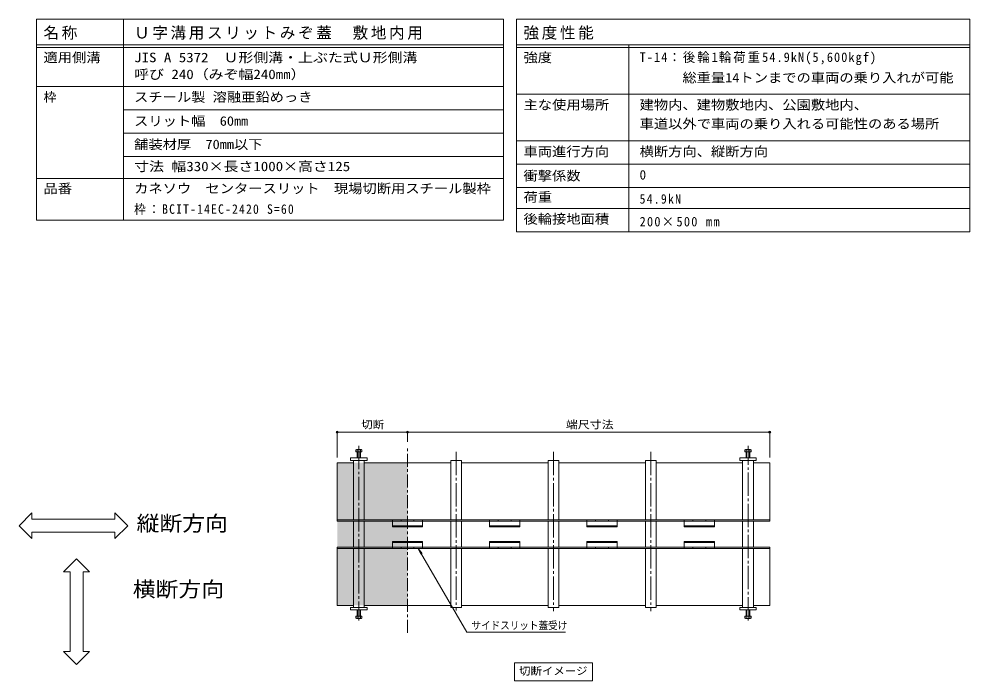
# Model space of a CAD drawing. Units: millimetres at full size, sheet at 1:5, with parts at other scales. Extents: x -1382 to 1946, y -1318 to 1367.
# Drawn here: x 114 to 1946, y 91 to 1367 of the extents above; entities that cross this region are included whole.
import ezdxf
from ezdxf.enums import TextEntityAlignment as Align

# ---------------------------------------------------------------- set-up
doc = ezdxf.new("R2010")
doc.units = ezdxf.units.MM
doc.header["$LTSCALE"] = 5
doc.header["$PDMODE"] = 32
doc.header["$PDSIZE"] = 4
for name, pattern in [('CHAIN1', [8, 5, -1, 1, -1]), ('CHAIN2', [12, 9, -1, 1, -1]), ('DASHED1', [1.8, 1.2, -0.6])]:
    doc.linetypes.add(name, pattern=pattern)
for name, color, linetype, lineweight in [('4-5_0055_アルミ建具_', 7, 'Continuous', 9), ('B-0_0173_仮設寸法_K', 7, 'Continuous', 9), ('B-3_0176_PC2次ﾌｧｽﾅｰ_', 7, 'DASHED1', 9), ('B-4_0177_PCﾌｧｽﾅｰ寸法', 7, 'Continuous', 9), ('B-5_0178_ACW1次ﾌｧｽﾅｰ', 7, 'Continuous', 9), ('B-9_0183_断面詳細1_S', 7, 'CHAIN1', 9), ('F-5_0018_躯\u3000寸法（�', 7, 'Continuous', 9), ('F-F_0034_建具ラベル�', 3, 'Continuous', 9)]:
    doc.layers.add(name, color=color, linetype=linetype, lineweight=lineweight)
doc.layers.add('B-A_0186_鉄骨断面_S', color=7, linetype='Continuous')
doc.styles.add('ＭＳ ゴシック', font='')
doc.styles.get('ＭＳ ゴシック').set_extended_font_data('MS Gothic')

msp = doc.modelspace()

# ---------------------------------------------------------------- linework, layer by layer
at = {"layer": '4-5_0055_アルミ建具_'}
for p, q in [((113.558, 390.282), (138.558, 415.282)), ((138.558, 402.782), (138.558, 415.282)), ((323.506, 390.282), (298.506, 415.282)), ((298.506, 402.782), (298.506, 415.282)), ((113.558, 390.282), (138.558, 365.282)), ((138.558, 402.782), (298.506, 402.782)), ((323.506, 390.282), (298.506, 365.282)), ((138.558, 365.282), (138.558, 377.782)), ((138.558, 377.782), (298.506, 377.782)), ((298.506, 365.282), (298.506, 377.782)), ((224.487, 326.191), (199.487, 301.191)), ((224.487, 326.191), (249.487, 301.191)), ((211.987, 301.191), (199.487, 301.191)), ((211.987, 147.746), (211.987, 301.191)), ((249.487, 301.191), (236.987, 301.191)), ((236.987, 147.746), (236.987, 301.191)), ((224.487, 122.746), (199.487, 147.746)), ((211.987, 147.746), (199.487, 147.746)), ((224.487, 122.746), (249.487, 147.746)), ((249.487, 147.746), (236.987, 147.746))]:
    msp.add_line(p, q, dxfattribs=at)
at = {"layer": 'B-0_0173_仮設寸法_K', "color": 2}
for p, q in [((762.424, 536.365), (762.424, 532.448)), ((762.424, 532.448), (774.424, 532.448)), ((773.31, 536.865), (763.977, 536.865)), ((765.09, 536.365), (765.09, 520.782)), ((765.674, 532.448), (765.674, 520.782)), ((771.174, 520.782), (771.174, 532.448)), ((771.757, 520.782), (771.757, 536.365)), ((774.424, 532.448), (774.424, 536.365)), ((1512.424, 536.365), (1512.424, 532.448)), ((1512.424, 532.448), (1524.424, 532.448)), ((1523.31, 536.865), (1513.977, 536.865)), ((1515.09, 536.365), (1515.09, 520.782)), ((1515.674, 532.448), (1515.674, 520.782)), ((1521.174, 520.782), (1521.174, 532.448)), ((1521.757, 520.782), (1521.757, 536.365)), ((1524.424, 532.448), (1524.424, 536.365)), ((765.09, 211.865), (765.09, 227.448)), ((765.674, 215.782), (765.674, 227.448)), ((771.174, 227.448), (771.174, 215.782)), ((771.757, 227.448), (771.757, 211.865)), ((1515.09, 211.865), (1515.09, 227.448)), ((1515.674, 215.782), (1515.674, 227.448)), ((1521.174, 227.448), (1521.174, 215.782)), ((1521.757, 227.448), (1521.757, 211.865)), ((762.424, 211.865), (762.424, 215.782)), ((762.424, 215.782), (774.424, 215.782)), ((773.31, 211.365), (763.977, 211.365)), ((774.424, 215.782), (774.424, 211.865)), ((1512.424, 211.865), (1512.424, 215.782)), ((1512.424, 215.782), (1524.424, 215.782)), ((1523.31, 211.365), (1513.977, 211.365)), ((1524.424, 215.782), (1524.424, 211.865))]:
    msp.add_line(p, q, dxfattribs=at)
at = {"layer": 'B-0_0173_仮設寸法_K', "linetype": 'CHAIN2'}
for p, q in [((768.424, 544.383), (768.424, 207.627)), ((955.924, 532.448), (955.924, 226.557)), ((1143.424, 532.448), (1143.424, 225.589)), ((1330.924, 532.448), (1330.924, 225.589)), ((1518.424, 207.627), (1518.424, 544.383))]:
    msp.add_line(p, q, dxfattribs=at)
at = {"layer": 'B-0_0173_仮設寸法_K'}
for p, q in [((752.59, 520.782), (752.59, 515.782)), ((784.257, 520.782), (752.59, 520.782)), ((752.59, 515.782), (784.257, 515.782)), ((758.007, 401.782), (758.007, 515.782)), ((778.84, 515.782), (778.84, 401.782)), ((784.257, 515.782), (784.257, 520.782)), ((945.507, 401.782), (945.507, 515.782)), ((945.507, 515.782), (966.34, 515.782)), ((966.34, 515.782), (966.34, 401.782)), ((1133.007, 401.782), (1133.007, 515.782)), ((1133.007, 515.782), (1153.84, 515.782)), ((1153.84, 515.782), (1153.84, 401.782)), ((1320.507, 401.782), (1320.507, 515.782)), ((1320.507, 515.782), (1341.34, 515.782)), ((1341.34, 515.782), (1341.34, 401.782)), ((1502.59, 520.782), (1502.59, 515.782)), ((1534.257, 520.782), (1502.59, 520.782)), ((1502.59, 515.782), (1534.257, 515.782)), ((1508.007, 515.782), (1508.007, 401.782)), ((1528.84, 515.782), (1528.84, 401.782)), ((1534.257, 515.782), (1534.257, 520.782)), ((726.757, 511.615), (726.757, 399.115)), ((758.007, 511.615), (726.757, 511.615)), ((945.507, 511.615), (778.84, 511.615)), ((1133.007, 511.615), (966.34, 511.615)), ((1320.507, 511.615), (1153.84, 511.615)), ((1508.007, 511.615), (1341.34, 511.615)), ((1560.09, 511.615), (1528.84, 511.615)), ((1560.09, 399.115), (1560.09, 511.615)), ((726.757, 401.782), (1560.09, 401.782)), ((726.757, 399.115), (1560.09, 399.115)), ((758.007, 349.115), (758.007, 399.115)), ((778.84, 349.115), (778.84, 399.115)), ((945.507, 349.115), (945.507, 399.115)), ((966.34, 349.115), (966.34, 399.115)), ((1133.007, 349.115), (1133.007, 399.115)), ((1153.84, 349.115), (1153.84, 399.115)), ((1320.507, 349.115), (1320.507, 399.115)), ((1341.34, 349.115), (1341.34, 399.115)), ((1508.007, 349.115), (1508.007, 399.115)), ((1528.84, 349.115), (1528.84, 399.115)), ((726.757, 349.115), (1560.09, 349.115)), ((726.757, 349.115), (726.757, 236.615)), ((1560.09, 349.115), (1560.09, 236.615)), ((726.757, 346.448), (1560.09, 346.448)), ((758.007, 232.865), (758.007, 346.448)), ((778.84, 346.448), (778.84, 232.865)), ((945.507, 232.865), (945.507, 346.448)), ((966.34, 346.448), (966.34, 232.865)), ((1133.007, 232.865), (1133.007, 346.448)), ((1153.84, 346.448), (1153.84, 232.865)), ((1320.507, 232.865), (1320.507, 346.448)), ((1341.34, 346.448), (1341.34, 232.865)), ((1508.007, 232.865), (1508.007, 346.448)), ((1528.84, 232.865), (1528.84, 346.448)), ((758.007, 236.615), (726.757, 236.615)), ((784.257, 232.865), (752.59, 232.865)), ((752.59, 227.865), (752.59, 232.865)), ((784.257, 227.865), (752.59, 227.865)), ((945.507, 236.615), (778.84, 236.615)), ((784.257, 232.865), (784.257, 227.865)), ((966.34, 232.865), (945.507, 232.865)), ((1133.007, 236.615), (966.34, 236.615)), ((1153.84, 232.865), (1133.007, 232.865)), ((1320.507, 236.615), (1153.84, 236.615)), ((1341.34, 232.865), (1320.507, 232.865)), ((1508.007, 236.615), (1341.34, 236.615)), ((1534.257, 232.865), (1502.59, 232.865)), ((1502.59, 227.865), (1502.59, 232.865)), ((1534.257, 227.865), (1502.59, 227.865)), ((1560.09, 236.615), (1528.84, 236.615)), ((1534.257, 232.865), (1534.257, 227.865))]:
    msp.add_line(p, q, dxfattribs=at)
at = {"layer": 'B-0_0173_仮設寸法_K', "color": 2}
for centre, radius, start, end in [((763.757, 534.885), 1.992, 47.9749, 132.0251), ((768.424, 525.692), 11.182, 72.65606, 107.34394), ((773.09, 534.885), 1.992, 47.9749, 132.0251), ((1513.757, 534.885), 1.992, 47.9749, 132.0251), ((1518.424, 525.692), 11.182, 72.65606, 107.34394), ((1523.09, 534.885), 1.992, 47.9749, 132.0251), ((763.757, 213.344), 1.992, 227.9749, 312.0251), ((768.424, 222.538), 11.182, 252.65606, 287.34394), ((773.09, 213.344), 1.992, 227.9749, 312.0251), ((1513.757, 213.344), 1.992, 227.9749, 312.0251), ((1518.424, 222.538), 11.182, 252.65606, 287.34394), ((1523.09, 213.344), 1.992, 227.9749, 312.0251)]:
    msp.add_arc(centre, radius, start, end, dxfattribs=at)
at = {"layer": 'B-3_0176_PC2次ﾌｧｽﾅｰ_'}
for p, q in [((833.007, 401.198), (833.007, 399.115)), ((833.424, 401.615), (849.257, 401.615)), ((849.674, 401.198), (849.674, 399.115)), ((874.674, 399.115), (849.674, 399.115)), ((874.674, 401.198), (874.674, 399.115)), ((890.924, 401.615), (875.09, 401.615)), ((891.34, 401.198), (891.34, 399.115)), ((1020.507, 401.198), (1020.507, 399.115)), ((1020.924, 401.615), (1036.757, 401.615)), ((1037.174, 401.198), (1037.174, 399.115)), ((1062.174, 399.115), (1037.174, 399.115)), ((1062.174, 401.198), (1062.174, 399.115)), ((1078.424, 401.615), (1062.59, 401.615)), ((1078.84, 401.198), (1078.84, 399.115)), ((1208.007, 401.198), (1208.007, 399.115)), ((1208.424, 401.615), (1224.257, 401.615)), ((1224.674, 401.198), (1224.674, 399.115)), ((1249.674, 399.115), (1224.674, 399.115)), ((1249.674, 401.198), (1249.674, 399.115)), ((1265.924, 401.615), (1250.09, 401.615)), ((1266.34, 401.198), (1266.34, 399.115)), ((1395.507, 401.198), (1395.507, 399.115)), ((1395.924, 401.615), (1411.757, 401.615)), ((1412.174, 401.198), (1412.174, 399.115)), ((1437.174, 399.115), (1412.174, 399.115)), ((1437.174, 401.198), (1437.174, 399.115)), ((1453.424, 401.615), (1437.59, 401.615)), ((1453.84, 401.198), (1453.84, 399.115)), ((833.007, 347.032), (833.007, 349.115)), ((874.674, 349.115), (849.674, 349.115)), ((849.674, 347.032), (849.674, 349.115)), ((874.674, 347.032), (874.674, 349.115)), ((891.34, 347.032), (891.34, 349.115)), ((1020.507, 347.032), (1020.507, 349.115)), ((1062.174, 349.115), (1037.174, 349.115)), ((1037.174, 347.032), (1037.174, 349.115)), ((1062.174, 347.032), (1062.174, 349.115)), ((1078.84, 347.032), (1078.84, 349.115)), ((1208.007, 347.032), (1208.007, 349.115)), ((1249.674, 349.115), (1224.674, 349.115)), ((1224.674, 347.032), (1224.674, 349.115)), ((1249.674, 347.032), (1249.674, 349.115)), ((1266.34, 347.032), (1266.34, 349.115)), ((1395.507, 347.032), (1395.507, 349.115)), ((1437.174, 349.115), (1412.174, 349.115)), ((1412.174, 347.032), (1412.174, 349.115)), ((1437.174, 347.032), (1437.174, 349.115)), ((1453.84, 347.032), (1453.84, 349.115)), ((833.424, 346.615), (849.257, 346.615)), ((890.924, 346.615), (875.09, 346.615)), ((1020.924, 346.615), (1036.757, 346.615)), ((1078.424, 346.615), (1062.59, 346.615)), ((1208.424, 346.615), (1224.257, 346.615)), ((1265.924, 346.615), (1250.09, 346.615)), ((1395.924, 346.615), (1411.757, 346.615)), ((1453.424, 346.615), (1437.59, 346.615))]:
    msp.add_line(p, q, dxfattribs=at)
at = {"layer": 'B-3_0176_PC2次ﾌｧｽﾅｰ_', "linetype": 'Continuous'}
for p, q in [((833.007, 399.115), (833.007, 388.282)), ((833.007, 390.198), (891.34, 390.198)), ((833.007, 388.282), (891.34, 388.282)), ((891.34, 399.115), (891.34, 388.282)), ((1020.507, 399.115), (1020.507, 388.282)), ((1020.507, 390.198), (1078.84, 390.198)), ((1020.507, 388.282), (1078.84, 388.282)), ((1078.84, 399.115), (1078.84, 388.282)), ((1208.007, 399.115), (1208.007, 388.282)), ((1208.007, 390.198), (1266.34, 390.198)), ((1208.007, 388.282), (1266.34, 388.282)), ((1266.34, 399.115), (1266.34, 388.282)), ((1395.507, 399.115), (1395.507, 388.282)), ((1395.507, 390.198), (1453.84, 390.198)), ((1395.507, 388.282), (1453.84, 388.282)), ((1453.84, 399.115), (1453.84, 388.282)), ((833.007, 359.948), (891.34, 359.948)), ((833.007, 349.115), (833.007, 359.948)), ((833.007, 358.032), (891.34, 358.032)), ((891.34, 349.115), (891.34, 359.948)), ((1020.507, 359.948), (1078.84, 359.948)), ((1020.507, 349.115), (1020.507, 359.948)), ((1020.507, 358.032), (1078.84, 358.032)), ((1078.84, 349.115), (1078.84, 359.948)), ((1208.007, 359.948), (1266.34, 359.948)), ((1208.007, 349.115), (1208.007, 359.948)), ((1208.007, 358.032), (1266.34, 358.032)), ((1266.34, 349.115), (1266.34, 359.948)), ((1395.507, 359.948), (1453.84, 359.948)), ((1395.507, 349.115), (1395.507, 359.948)), ((1395.507, 358.032), (1453.84, 358.032)), ((1453.84, 349.115), (1453.84, 359.948))]:
    msp.add_line(p, q, dxfattribs=at)
at = {"layer": 'B-3_0176_PC2次ﾌｧｽﾅｰ_'}
for centre, start, end in [((833.424, 401.198), 90, 180), ((849.257, 401.198), 0, 90), ((875.09, 401.198), 90, 180), ((890.924, 401.198), 0, 90), ((1020.924, 401.198), 90, 180), ((1036.757, 401.198), 0, 90), ((1062.59, 401.198), 90, 180), ((1078.424, 401.198), 0, 90), ((1208.424, 401.198), 90, 180), ((1224.257, 401.198), 0, 90), ((1250.09, 401.198), 90, 180), ((1265.924, 401.198), 0, 90), ((1395.924, 401.198), 90, 180), ((1411.757, 401.198), 0, 90), ((1437.59, 401.198), 90, 180), ((1453.424, 401.198), 0, 90), ((833.424, 347.032), 180, 270), ((849.257, 347.032), 270, 0), ((875.09, 347.032), 180, 270), ((890.924, 347.032), 270, 0), ((1020.924, 347.032), 180, 270), ((1036.757, 347.032), 270, 0), ((1062.59, 347.032), 180, 270), ((1078.424, 347.032), 270, 0), ((1208.424, 347.032), 180, 270), ((1224.257, 347.032), 270, 0), ((1250.09, 347.032), 180, 270), ((1265.924, 347.032), 270, 0), ((1395.924, 347.032), 180, 270), ((1411.757, 347.032), 270, 0), ((1437.59, 347.032), 180, 270), ((1453.424, 347.032), 270, 0)]:
    msp.add_arc(centre, 0.417, start, end, dxfattribs=at)
at = {"layer": 'B-4_0177_PCﾌｧｽﾅｰ寸法'}
for p, q in [((726.757, 571.856), (726.757, 521.615)), ((862.174, 570.356), (726.757, 570.356)), ((862.174, 571.856), (862.174, 551.706)), ((862.174, 570.356), (1560.09, 570.356)), ((1560.09, 571.856), (1560.09, 521.615))]:
    msp.add_line(p, q, dxfattribs=at)
for p in [(726.757, 570.356), (862.174, 570.356), (1560.09, 570.356)]:
    msp.add_point(p, dxfattribs=at)
at = {"layer": 'B-5_0178_ACW1次ﾌｧｽﾅｰ'}
for p, q in [((883.007, 346.615), (887.791, 335.066)), ((883.007, 346.615), (890.617, 336.698)), ((883.007, 346.615), (976.464, 184.743)), ((1166.735, 184.743), (976.464, 184.743)), ((1068.174, 125.931), (1218.674, 125.931)), ((1068.174, 125.931), (1068.174, 90.931)), ((1218.674, 125.931), (1218.674, 90.931)), ((1068.174, 90.931), (1218.674, 90.931))]:
    msp.add_line(p, q, dxfattribs=at)
at = {"layer": 'B-9_0183_断面詳細1_S'}
msp.add_line((862.174, 183.99), (862.174, 541.706), dxfattribs=at)
at = {"layer": 'B-A_0186_鉄骨断面_S'}
msp.add_solid([(726.757, 236.615), (862.174, 236.615), (726.757, 511.615), (862.174, 511.615)], dxfattribs=at)
at = {"layer": 'F-5_0018_躯\u3000寸法（�'}
msp.add_line((1072.411, 1221.881), (1946.092, 1221.881), dxfattribs=at)
at = {"layer": 'F-F_0034_建具ラベル�', "color": 7}
for p, q in [((147.411, 979.381), (147.411, 1366.881)), ((1047.411, 1366.881), (147.411, 1366.881)), ((314.699, 1366.881), (314.699, 979.381)), ((1047.411, 1366.881), (1047.411, 979.381)), ((1072.411, 1366.881), (1946.092, 1366.881)), ((1072.411, 1366.881), (1072.411, 956.882)), ((1946.092, 1366.881), (1946.092, 956.882)), ((147.411, 1316.881), (1047.411, 1316.881)), ((147.411, 1311.881), (1047.411, 1311.881)), ((1072.411, 1316.881), (1946.092, 1316.881)), ((1072.411, 1311.881), (1946.092, 1311.881)), ((1288.782, 1316.881), (1288.782, 956.882)), ((147.411, 1236.881), (1047.411, 1236.881)), ((1072.411, 1221.881), (1946.092, 1221.881)), ((314.699, 1191.881), (1047.411, 1191.881)), ((314.699, 1146.881), (1047.411, 1146.881)), ((1072.411, 1131.881), (1946.092, 1131.881)), ((314.699, 1101.881), (1047.411, 1101.881)), ((1946.092, 1086.881), (1072.411, 1086.881)), ((147.411, 1059.381), (1047.411, 1059.381)), ((1072.411, 1041.881), (1946.092, 1041.881)), ((1072.411, 1001.882), (1946.092, 1001.882)), ((147.411, 979.381), (1047.411, 979.381)), ((1072.411, 956.882), (1946.092, 956.882))]:
    msp.add_line(p, q, dxfattribs=at)

# ---------------------------------------------------------------- texts
at = {"layer": '4-5_0055_アルミ建具_', "color": 6, "style": 'ＭＳ ゴシック', "width": 1.1}
for s, p in [('縦断方向', (340.084, 371.254)), ('横断方向', (332.708, 244.321))]:
    msp.add_text(s, height=29.33, dxfattribs=at).set_placement(p, align=Align.BOTTOM_LEFT)
at = {"layer": 'B-4_0177_PCﾌｧｽﾅｰ寸法', "color": 2, "style": 'ＭＳ ゴシック'}
for s, width, p in [('切断', 1.1, (773.215, 573.356)), ('端尺寸法', 1.15, (1167.382, 573.356))]:
    msp.add_text(s, height=14.66, dxfattribs=dict(at, width=width)).set_placement(p, align=Align.BOTTOM_LEFT)
at = {"layer": 'B-5_0178_ACW1次ﾌｧｽﾅｰ', "color": 2, "style": 'ＭＳ ゴシック'}
for s, width, p in [('サイドスリット蓋受け', 0.9, (985.335, 186.243)), ('切断イメージ', 1.1, (1077.174, 98.431))]:
    msp.add_text(s, height=14.66, dxfattribs=dict(at, width=width)).set_placement(p, align=Align.BOTTOM_LEFT)
at = {"layer": 'F-F_0034_建具ラベル�', "style": 'ＭＳ ゴシック'}
for s, width, p in [('適用側溝', 1.1, (160.72, 1278.131)), ('JIS A 5372\u3000Ｕ形側溝・上ぶた式Ｕ形側溝', 1.15, (335.367, 1278.131)), ('強度', 1.1, (1085.72, 1278.131)), ('呼び 240（みぞ幅240㎜）', 1.15, (335.367, 1245.631)), ('  \u3000\u3000総重量14トンまでの車両の乗り入れが可能', 1.1, (1309.449, 1239.134)), ('スチール製 溶融亜鉛めっき', 1.1, (335.367, 1201.881)), ('主な使用場所', 1.1, (1085.72, 1186.881)), ('建物内、建物敷地内、公園敷地内、', 1.1, (1309.449, 1186.881)), ('スリット幅\u300060㎜', 1.1, (335.367, 1155.631)), ('車道以外で車両の乗り入れる可能性のある場所', 1.1, (1309.449, 1150.357)), ('舗装材厚\u300070mm以下', 1.1, (335.367, 1110.631)), ('車両進行方向', 1.1, (1085.72, 1096.881)), ('横断方向、縦断方向', 1.1, (1309.449, 1096.881)), ('寸法 幅330×長さ1000×高さ125', 1.15, (335.367, 1068.131)), ('衝撃係数', 1.1, (1085.72, 1050.109)), ('品番', 1.1, (160.72, 1025.631)), ('カネソウ\u3000センタースリット\u3000現場切断用スチール製枠', 1.1, (335.367, 1025.631)), ('荷重', 1.1, (1085.72, 1008.981)), ('後輪接地面積', 1.1, (1085.72, 966.882))]:
    msp.add_text(s, height=18.33, dxfattribs=dict(at, width=width)).set_placement(p, align=Align.BOTTOM_LEFT)
for s, p in [('枠', (160.72, 1201.881)), ('0', (1309.449, 1051.881))]:
    msp.add_text(s, height=18.33, dxfattribs=at).set_placement(p, align=Align.BOTTOM_LEFT)
at = {"layer": 'F-F_0034_建具ラベル�', "attachment_point": 7, "style": 'ＭＳ ゴシック'}
for s, insert, char_height in [('\\T1.17;名称', (160.72, 1326.881), 21.99), ('\\T1.17;Ｕ字溝用スリットみぞ蓋\u3000敷地内用', (335.367, 1326.881), 21.99), ('\\T1.17;強度性能', (1085.72, 1326.881), 21.99), ('\\T1.17;\\W0.95;T-14：後輪1輪荷重54.9kN(5,600kgf)', (1309.449, 1278.131), 18.33), ('\\T1.22;\\W0.9;54.9kN', (1309.449, 1010.631), 18.33), ('\\T1.2;\\W0.9;枠：BCIT-14EC-2420\\~S=60', (335.367, 989.381), 18.33), ('\\T1.2;\\W0.95;200×500\\~mm', (1309.449, 966.882), 18.33)]:
    msp.add_mtext(s, dxfattribs=dict(at, insert=insert, char_height=char_height))

doc.saveas('drawing.dxf')
